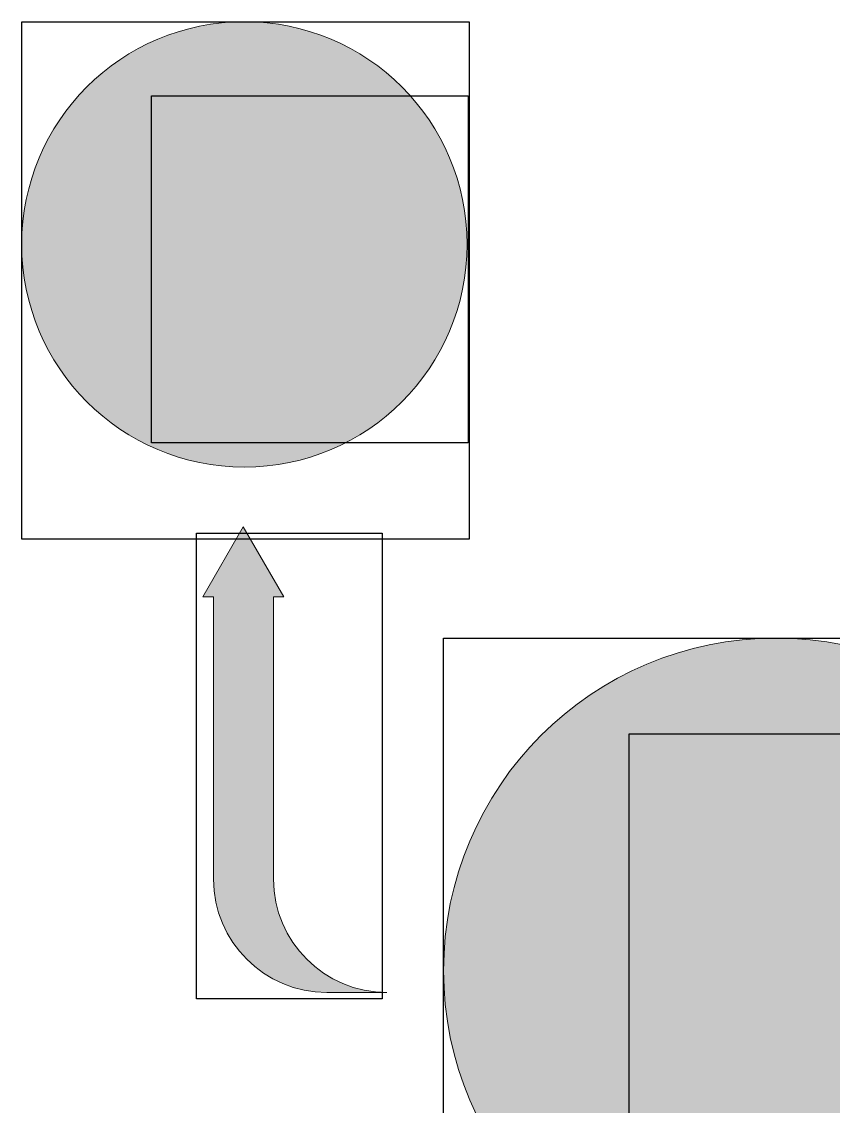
# Model space of a CAD drawing. Header units: inches. Extents: x -507 to 1392, y -754 to 68.
# Drawn here: x 1236.2 to 1300.2, y -123.2 to -37.7 of the extents above; entities that cross this region are included whole.
import ezdxf

# ---------------------------------------------------------------- set-up
doc = ezdxf.new("R2010")
doc.units = ezdxf.units.IN
doc.header["$MEASUREMENT"] = 0
doc.layers.add('back', color=7, linetype='Continuous')
picture_1 = doc.add_image_def('image11.png', size_in_pixel=(158, 183))
picture_2 = doc.add_image_def('image12.png', size_in_pixel=(219, 219))
picture_3 = doc.add_image_def('image13.png', size_in_pixel=(104, 114))
picture_4 = doc.add_image_def('image14.png', size_in_pixel=(147, 170))
picture_5 = doc.add_image_def('image24.png', size_in_pixel=(61, 153))

# ---------------------------------------------------------------- blocks, each defined once
blk = doc.blocks.new('block 54')
at = {"layer": 'back', "true_color": 0x326699}
h = blk.add_hatch(color=165, dxfattribs=at)
h.dxf.hatch_style = 2
edge = h.paths.add_edge_path()
edge.add_spline(control_points=[(1321.946, -112.53), (1321.946, -98.046), (1310.205, -86.304), (1295.721, -86.304), (1281.236, -86.304), (1269.495, -98.046), (1269.495, -112.53), (1269.495, -127.014), (1281.236, -138.756), (1295.721, -138.756), (1310.205, -138.756), (1321.946, -127.014), (1321.946, -112.53)], knot_values=[0, 0, 0, 0, 1, 1, 1, 2, 2, 2, 3, 3, 3, 4, 4, 4, 4], degree=3, periodic=1)
at = {"layer": 'back', "lineweight": 0}
blk.add_open_spline([(1321.946, -112.53), (1321.946, -98.046), (1310.205, -86.304), (1295.721, -86.304), (1281.236, -86.304), (1269.495, -98.046), (1269.495, -112.53), (1269.495, -127.014), (1281.236, -138.756), (1295.721, -138.756), (1310.205, -138.756), (1321.946, -127.014), (1321.946, -112.53)], degree=3, knots=[0, 0, 0, 0, 1, 1, 1, 2, 2, 2, 3, 3, 3, 4, 4, 4, 4], dxfattribs=at)
blk = doc.blocks.new('block 53')
at = {"layer": 'back'}
blk.add_blockref('block 54', (0, 0), dxfattribs=at)
blk = doc.blocks.new('block 55')
at = {"layer": 'back'}
image = blk.add_image(picture_2, insert=(1269.495, -138.864), size_in_units=(52.56, 52.56), dxfattribs=at)
blk = doc.blocks.new('block 52')
at = {"layer": 'back'}
for name in ['block 53', 'block 55']:
    blk.add_blockref(name, (0, 0), dxfattribs=at)
image = blk.add_image(picture_1, insert=(1284.124, -137.77), size_in_units=(37.92, 43.92), dxfattribs=at)
blk = doc.blocks.new('block 58')
at = {"layer": 'back', "true_color": 0x326699}
h = blk.add_hatch(color=165, dxfattribs=at)
h.dxf.hatch_style = 2
edge = h.paths.add_edge_path()
edge.add_spline(control_points=[(1271.353, -55.26), (1271.353, -45.561), (1263.49, -37.698), (1253.792, -37.698), (1244.093, -37.698), (1236.23, -45.561), (1236.23, -55.26), (1236.23, -64.959), (1244.093, -72.821), (1253.792, -72.821), (1263.49, -72.821), (1271.353, -64.959), (1271.353, -55.26)], knot_values=[0, 0, 0, 0, 1, 1, 1, 2, 2, 2, 3, 3, 3, 4, 4, 4, 4], degree=3, periodic=1)
at = {"layer": 'back', "lineweight": 0}
blk.add_open_spline([(1271.353, -55.26), (1271.353, -45.561), (1263.49, -37.698), (1253.792, -37.698), (1244.093, -37.698), (1236.23, -45.561), (1236.23, -55.26), (1236.23, -64.959), (1244.093, -72.821), (1253.792, -72.821), (1263.49, -72.821), (1271.353, -64.959), (1271.353, -55.26)], degree=3, knots=[0, 0, 0, 0, 1, 1, 1, 2, 2, 2, 3, 3, 3, 4, 4, 4, 4], dxfattribs=at)
blk = doc.blocks.new('block 57')
at = {"layer": 'back'}
blk.add_blockref('block 58', (0, 0), dxfattribs=at)
blk = doc.blocks.new('block 59')
at = {"layer": 'back'}
image = blk.add_image(picture_4, insert=(1236.23, -78.498), size_in_units=(35.28, 40.8), dxfattribs=at)
blk = doc.blocks.new('block 56')
at = {"layer": 'back'}
for name in ['block 57', 'block 59']:
    blk.add_blockref(name, (0, 0), dxfattribs=at)
image = blk.add_image(picture_3, insert=(1246.465, -70.897), size_in_units=(24.96, 27.36), dxfattribs=at)
blk = doc.blocks.new('block 75')
at = {"layer": 'back', "true_color": 0xcc3332}
h = blk.add_hatch(color=22, dxfattribs=at)
h.dxf.hatch_style = 2
edge = h.paths.add_edge_path()
edge.add_spline(control_points=[(1253.702, -77.543), (1253.702, -77.543), (1250.516, -83.062), (1250.516, -83.062), (1250.516, -83.062), (1251.356, -83.062), (1251.356, -83.062), (1251.356, -83.062), (1251.356, -105.317), (1251.356, -105.317), (1251.356, -110.255), (1255.359, -114.258), (1260.297, -114.258), (1260.297, -114.258), (1265.03, -114.258), (1265.03, -114.258), (1260.092, -114.258), (1256.089, -110.255), (1256.089, -105.317), (1256.089, -105.317), (1256.089, -83.062), (1256.089, -83.062), (1256.089, -83.062), (1256.888, -83.062), (1256.888, -83.062), (1256.888, -83.062), (1253.702, -77.543), (1253.702, -77.543)], knot_values=[0, 0, 0, 0, 1, 1, 1, 2, 2, 2, 3, 3, 3, 4, 4, 4, 5, 5, 5, 6, 6, 6, 7, 7, 7, 8, 8, 8, 9, 9, 9, 9], degree=3, periodic=1)
at = {"layer": 'back', "lineweight": 0}
blk.add_open_spline([(1253.702, -77.543), (1253.702, -77.543), (1250.516, -83.062), (1250.516, -83.062), (1250.516, -83.062), (1251.356, -83.062), (1251.356, -83.062), (1251.356, -83.062), (1251.356, -105.317), (1251.356, -105.317), (1251.356, -110.255), (1255.359, -114.258), (1260.297, -114.258), (1260.297, -114.258), (1265.03, -114.258), (1265.03, -114.258), (1260.092, -114.258), (1256.089, -110.255), (1256.089, -105.317), (1256.089, -105.317), (1256.089, -83.062), (1256.089, -83.062), (1256.089, -83.062), (1256.888, -83.062), (1256.888, -83.062), (1256.888, -83.062), (1253.702, -77.543), (1253.702, -77.543)], degree=3, knots=[0, 0, 0, 0, 1, 1, 1, 2, 2, 2, 3, 3, 3, 4, 4, 4, 5, 5, 5, 6, 6, 6, 7, 7, 7, 8, 8, 8, 9, 9, 9, 9], dxfattribs=at)
blk = doc.blocks.new('block 74')
at = {"layer": 'back'}
blk.add_blockref('block 75', (0, 0), dxfattribs=at)
image = blk.add_image(picture_5, insert=(1250.016, -114.763), size_in_units=(14.64, 36.72), dxfattribs=at)
blk = doc.blocks.new('block 51')
at = {"layer": 'back'}
for name in ['block 56', 'block 74', 'block 52']:
    blk.add_blockref(name, (0, 0), dxfattribs=at)

msp = doc.modelspace()

# ---------------------------------------------------------------- block references
at = {"layer": 'back'}
msp.add_blockref('block 51', (0, 0), dxfattribs=at)

doc.saveas('drawing.dxf')
